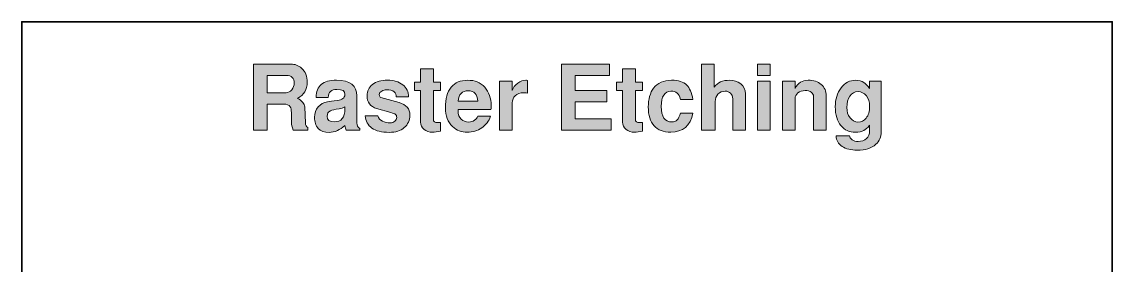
# Model space of a CAD drawing. Header units: inches. Extents: x 0.4 to 5.73, y -3.02 to -0.52.
# Drawn here: x 3.233 to 5.733, y -1.081 to -0.522 of the extents above; entities that cross this region are included whole.
import ezdxf

# ---------------------------------------------------------------- set-up
doc = ezdxf.new("R2010")
doc.units = ezdxf.units.IN
doc.header["$MEASUREMENT"] = 0
doc.layers.add('Layer 1', color=7, linetype='Continuous')

# ---------------------------------------------------------------- blocks, each defined once
blk = doc.blocks.new('block 2')
at = {"layer": 'Layer 1', "true_color": 0xed1f24}
h = blk.add_hatch(color=240, dxfattribs=at)
h.dxf.hatch_style = 2
edge = h.paths.add_edge_path()
edge.add_spline(control_points=[(3.8885, -0.7713), (3.8885, -0.7713), (3.8547, -0.7713), (3.8547, -0.7713), (3.8519, -0.7641), (3.8505, -0.7583), (3.8505, -0.7539), (3.8505, -0.7539), (3.8505, -0.7309), (3.8505, -0.7309), (3.8505, -0.7248), (3.8496, -0.7204), (3.8478, -0.7176), (3.8452, -0.7134), (3.8401, -0.7114), (3.8324, -0.7114), (3.8324, -0.7114), (3.7953, -0.7114), (3.7953, -0.7114), (3.7953, -0.7114), (3.7953, -0.7713), (3.7953, -0.7713), (3.7953, -0.7713), (3.7641, -0.7713), (3.7641, -0.7713), (3.7641, -0.7713), (3.7641, -0.6195), (3.7641, -0.6195), (3.7641, -0.6195), (3.8495, -0.6195), (3.8495, -0.6195), (3.8589, -0.6195), (3.8671, -0.6227), (3.8741, -0.6291), (3.8826, -0.6367), (3.8868, -0.6475), (3.8868, -0.6616), (3.8868, -0.6778), (3.8794, -0.69), (3.8645, -0.6982), (3.8753, -0.7041), (3.8809, -0.7106), (3.8812, -0.7178), (3.8812, -0.7178), (3.8828, -0.7549), (3.8828, -0.7549), (3.883, -0.7595), (3.8849, -0.763), (3.8885, -0.7655), (3.8885, -0.7655), (3.8885, -0.7713), (3.8885, -0.7713)], knot_values=[0, 0, 0, 0, 1, 1, 1, 2, 2, 2, 3, 3, 3, 4, 4, 4, 5, 5, 5, 6, 6, 6, 7, 7, 7, 8, 8, 8, 9, 9, 9, 10, 10, 10, 11, 11, 11, 12, 12, 12, 13, 13, 13, 14, 14, 14, 15, 15, 15, 16, 16, 16, 17, 17, 17, 17], degree=3, periodic=1)
edge = h.paths.add_edge_path()
edge.add_spline(control_points=[(3.857, -0.6634), (3.857, -0.6515), (3.851, -0.6455), (3.8391, -0.6455), (3.8391, -0.6455), (3.7953, -0.6455), (3.7953, -0.6455), (3.7953, -0.6455), (3.7953, -0.6853), (3.7953, -0.6853), (3.7953, -0.6853), (3.8385, -0.6853), (3.8385, -0.6853), (3.8432, -0.6853), (3.8475, -0.683), (3.8513, -0.6784), (3.8551, -0.6738), (3.857, -0.6689), (3.857, -0.6634)], knot_values=[0, 0, 0, 0, 1, 1, 1, 2, 2, 2, 3, 3, 3, 4, 4, 4, 5, 5, 5, 6, 6, 6, 6], degree=3, periodic=1)
h = blk.add_hatch(color=240, dxfattribs=at)
h.dxf.hatch_style = 2
h.paths.add_polyline_path([(4.5837, -0.7713), (4.4701, -0.7713), (4.4701, -0.6195), (4.5801, -0.6195), (4.5801, -0.6455), (4.5014, -0.6455), (4.5014, -0.6801), (4.5741, -0.6801), (4.5741, -0.7061), (4.5014, -0.7061), (4.5014, -0.7453), (4.5837, -0.7453)])
h = blk.add_hatch(color=240, dxfattribs=at)
h.dxf.hatch_style = 2
edge = h.paths.add_edge_path()
edge.add_spline(control_points=[(4.8918, -0.7713), (4.8918, -0.7713), (4.8626, -0.7713), (4.8626, -0.7713), (4.8626, -0.7713), (4.8626, -0.6993), (4.8626, -0.6993), (4.8626, -0.6939), (4.861, -0.6896), (4.8576, -0.6865), (4.8543, -0.6833), (4.8501, -0.6818), (4.8449, -0.6818), (4.8384, -0.6818), (4.833, -0.684), (4.8287, -0.6886), (4.8244, -0.6931), (4.8222, -0.6988), (4.8222, -0.7056), (4.8222, -0.7056), (4.8222, -0.7713), (4.8222, -0.7713), (4.8222, -0.7713), (4.791, -0.7713), (4.791, -0.7713), (4.791, -0.7713), (4.791, -0.6195), (4.791, -0.6195), (4.791, -0.6195), (4.8201, -0.6195), (4.8201, -0.6195), (4.8201, -0.6195), (4.8201, -0.6726), (4.8201, -0.6726), (4.828, -0.6619), (4.8397, -0.6566), (4.8551, -0.6566), (4.8653, -0.6566), (4.8738, -0.6593), (4.8808, -0.6647), (4.8881, -0.6705), (4.8918, -0.6782), (4.8918, -0.6876), (4.8918, -0.6876), (4.8918, -0.7713), (4.8918, -0.7713)], knot_values=[0, 0, 0, 0, 1, 1, 1, 2, 2, 2, 3, 3, 3, 4, 4, 4, 5, 5, 5, 6, 6, 6, 7, 7, 7, 8, 8, 8, 9, 9, 9, 10, 10, 10, 11, 11, 11, 12, 12, 12, 13, 13, 13, 14, 14, 14, 15, 15, 15, 15], degree=3, periodic=1)
h = blk.add_hatch(color=240, dxfattribs=at)
h.dxf.hatch_style = 2
h.paths.add_polyline_path([(4.9485, -0.6455), (4.9193, -0.6455), (4.9193, -0.6195), (4.9485, -0.6195)])
h.paths.add_polyline_path([(4.9485, -0.7713), (4.9193, -0.7713), (4.9193, -0.6584), (4.9485, -0.6584)])
h = blk.add_hatch(color=240, dxfattribs=at)
h.dxf.hatch_style = 2
edge = h.paths.add_edge_path()
edge.add_spline(control_points=[(4.1924, -0.7736), (4.1856, -0.7753), (4.1794, -0.7761), (4.1739, -0.7761), (4.1665, -0.7761), (4.1602, -0.7739), (4.1549, -0.7694), (4.1496, -0.7649), (4.147, -0.7595), (4.147, -0.7532), (4.147, -0.7532), (4.147, -0.6801), (4.147, -0.6801), (4.147, -0.6801), (4.1326, -0.6801), (4.1326, -0.6801), (4.1326, -0.6801), (4.1326, -0.6607), (4.1326, -0.6607), (4.1326, -0.6607), (4.147, -0.6607), (4.147, -0.6607), (4.147, -0.6607), (4.147, -0.6301), (4.147, -0.6301), (4.147, -0.6301), (4.1762, -0.6301), (4.1762, -0.6301), (4.1762, -0.6301), (4.1762, -0.6607), (4.1762, -0.6607), (4.1762, -0.6607), (4.1924, -0.6607), (4.1924, -0.6607), (4.1924, -0.6607), (4.1924, -0.6801), (4.1924, -0.6801), (4.1924, -0.6801), (4.1762, -0.6801), (4.1762, -0.6801), (4.1762, -0.6801), (4.1762, -0.7474), (4.1762, -0.7474), (4.1762, -0.7517), (4.1794, -0.7539), (4.186, -0.7539), (4.1875, -0.7537), (4.1896, -0.7536), (4.1924, -0.7534), (4.1924, -0.7534), (4.1924, -0.7736), (4.1924, -0.7736)], knot_values=[0, 0, 0, 0, 1, 1, 1, 2, 2, 2, 3, 3, 3, 4, 4, 4, 5, 5, 5, 6, 6, 6, 7, 7, 7, 8, 8, 8, 9, 9, 9, 10, 10, 10, 11, 11, 11, 12, 12, 12, 13, 13, 13, 14, 14, 14, 15, 15, 15, 16, 16, 16, 17, 17, 17, 17], degree=3, periodic=1)
h = blk.add_hatch(color=240, dxfattribs=at)
h.dxf.hatch_style = 2
edge = h.paths.add_edge_path()
edge.add_spline(control_points=[(4.6555, -0.7736), (4.6487, -0.7753), (4.6426, -0.7761), (4.637, -0.7761), (4.6296, -0.7761), (4.6233, -0.7739), (4.618, -0.7694), (4.6128, -0.7649), (4.6101, -0.7595), (4.6101, -0.7532), (4.6101, -0.7532), (4.6101, -0.6801), (4.6101, -0.6801), (4.6101, -0.6801), (4.5958, -0.6801), (4.5958, -0.6801), (4.5958, -0.6801), (4.5958, -0.6607), (4.5958, -0.6607), (4.5958, -0.6607), (4.6101, -0.6607), (4.6101, -0.6607), (4.6101, -0.6607), (4.6101, -0.6301), (4.6101, -0.6301), (4.6101, -0.6301), (4.6393, -0.6301), (4.6393, -0.6301), (4.6393, -0.6301), (4.6393, -0.6607), (4.6393, -0.6607), (4.6393, -0.6607), (4.6555, -0.6607), (4.6555, -0.6607), (4.6555, -0.6607), (4.6555, -0.6801), (4.6555, -0.6801), (4.6555, -0.6801), (4.6393, -0.6801), (4.6393, -0.6801), (4.6393, -0.6801), (4.6393, -0.7474), (4.6393, -0.7474), (4.6393, -0.7517), (4.6426, -0.7539), (4.6491, -0.7539), (4.6506, -0.7537), (4.6528, -0.7536), (4.6555, -0.7534), (4.6555, -0.7534), (4.6555, -0.7736), (4.6555, -0.7736)], knot_values=[0, 0, 0, 0, 1, 1, 1, 2, 2, 2, 3, 3, 3, 4, 4, 4, 5, 5, 5, 6, 6, 6, 7, 7, 7, 8, 8, 8, 9, 9, 9, 10, 10, 10, 11, 11, 11, 12, 12, 12, 13, 13, 13, 14, 14, 14, 15, 15, 15, 16, 16, 16, 17, 17, 17, 17], degree=3, periodic=1)
h = blk.add_hatch(color=240, dxfattribs=at)
h.dxf.hatch_style = 2
edge = h.paths.add_edge_path()
edge.add_spline(control_points=[(4.0072, -0.7713), (4.0072, -0.7713), (3.9762, -0.7713), (3.9762, -0.7713), (3.9748, -0.7691), (3.9737, -0.7654), (3.973, -0.7603), (3.9623, -0.771), (3.9503, -0.7763), (3.937, -0.7763), (3.9262, -0.7763), (3.9179, -0.7733), (3.9122, -0.7673), (3.9065, -0.7612), (3.9037, -0.7527), (3.9037, -0.7416), (3.9037, -0.7324), (3.9064, -0.7245), (3.9118, -0.718), (3.9172, -0.7115), (3.9245, -0.7075), (3.9337, -0.7061), (3.938, -0.7056), (3.9453, -0.7046), (3.9555, -0.7032), (3.9616, -0.7023), (3.9661, -0.7008), (3.9688, -0.6987), (3.9715, -0.6967), (3.973, -0.6935), (3.9733, -0.6891), (3.9737, -0.6814), (3.9676, -0.6776), (3.9551, -0.6776), (3.9421, -0.6776), (3.9353, -0.6837), (3.9349, -0.6959), (3.9349, -0.6959), (3.9072, -0.6959), (3.9072, -0.6959), (3.9078, -0.6826), (3.9118, -0.6727), (3.9192, -0.6662), (3.9266, -0.6598), (3.9383, -0.6566), (3.9541, -0.6566), (3.9852, -0.6566), (4.0008, -0.6686), (4.0008, -0.6926), (4.0008, -0.6926), (4.0008, -0.7549), (4.0008, -0.7549), (4.0008, -0.7598), (4.0029, -0.764), (4.0072, -0.7676), (4.0072, -0.7676), (4.0072, -0.7713), (4.0072, -0.7713)], knot_values=[0, 0, 0, 0, 1, 1, 1, 2, 2, 2, 3, 3, 3, 4, 4, 4, 5, 5, 5, 6, 6, 6, 7, 7, 7, 8, 8, 8, 9, 9, 9, 10, 10, 10, 11, 11, 11, 12, 12, 12, 13, 13, 13, 14, 14, 14, 15, 15, 15, 16, 16, 16, 17, 17, 17, 18, 18, 18, 19, 19, 19, 19], degree=3, periodic=1)
edge = h.paths.add_edge_path()
edge.add_spline(control_points=[(3.9733, -0.7222), (3.9733, -0.7222), (3.9733, -0.7178), (3.9733, -0.7178), (3.9691, -0.7202), (3.9648, -0.7216), (3.9605, -0.7222), (3.9503, -0.7234), (3.9434, -0.725), (3.94, -0.7268), (3.9351, -0.7291), (3.9326, -0.7333), (3.9326, -0.7393), (3.9326, -0.7479), (3.938, -0.7522), (3.9488, -0.7522), (3.9651, -0.7522), (3.9733, -0.7422), (3.9733, -0.7222)], knot_values=[0, 0, 0, 0, 1, 1, 1, 2, 2, 2, 3, 3, 3, 4, 4, 4, 5, 5, 5, 6, 6, 6, 6], degree=3, periodic=1)
h = blk.add_hatch(color=240, dxfattribs=at)
h.dxf.hatch_style = 2
edge = h.paths.add_edge_path()
edge.add_spline(control_points=[(4.1222, -0.737), (4.1222, -0.7486), (4.1179, -0.7581), (4.1093, -0.7654), (4.1007, -0.7727), (4.0893, -0.7763), (4.0751, -0.7763), (4.0578, -0.7763), (4.0444, -0.7731), (4.035, -0.7665), (4.0256, -0.7599), (4.0206, -0.7504), (4.0199, -0.7382), (4.0199, -0.7382), (4.0487, -0.7382), (4.0487, -0.7382), (4.0498, -0.7439), (4.0535, -0.7482), (4.0597, -0.7509), (4.0646, -0.7533), (4.0703, -0.7545), (4.077, -0.7545), (4.0813, -0.7545), (4.0849, -0.7533), (4.0877, -0.7509), (4.0906, -0.7485), (4.092, -0.7457), (4.092, -0.7423), (4.092, -0.7389), (4.091, -0.7365), (4.0891, -0.735), (4.0876, -0.7338), (4.0842, -0.7325), (4.0789, -0.731), (4.0789, -0.731), (4.046, -0.7215), (4.046, -0.7215), (4.0314, -0.7172), (4.0241, -0.7074), (4.0241, -0.6921), (4.0241, -0.6815), (4.0283, -0.6729), (4.0366, -0.6663), (4.0449, -0.6598), (4.0565, -0.6566), (4.0712, -0.6566), (4.0855, -0.6566), (4.097, -0.66), (4.1059, -0.667), (4.1147, -0.6739), (4.1192, -0.6832), (4.1193, -0.6949), (4.1193, -0.6949), (4.0912, -0.6949), (4.0912, -0.6949), (4.0916, -0.69), (4.0899, -0.6861), (4.0861, -0.6831), (4.0822, -0.6801), (4.0765, -0.6786), (4.0689, -0.6786), (4.0647, -0.6786), (4.061, -0.6796), (4.0578, -0.6816), (4.0541, -0.6836), (4.0522, -0.6863), (4.0522, -0.6897), (4.0522, -0.6934), (4.0535, -0.6957), (4.056, -0.6964), (4.056, -0.6964), (4.0976, -0.7078), (4.0976, -0.7078), (4.114, -0.7123), (4.1222, -0.722), (4.1222, -0.737)], knot_values=[0, 0, 0, 0, 1, 1, 1, 2, 2, 2, 3, 3, 3, 4, 4, 4, 5, 5, 5, 6, 6, 6, 7, 7, 7, 8, 8, 8, 9, 9, 9, 10, 10, 10, 11, 11, 11, 12, 12, 12, 13, 13, 13, 14, 14, 14, 15, 15, 15, 16, 16, 16, 17, 17, 17, 18, 18, 18, 19, 19, 19, 20, 20, 20, 21, 21, 21, 22, 22, 22, 23, 23, 23, 24, 24, 24, 25, 25, 25, 25], degree=3, periodic=1)
h = blk.add_hatch(color=240, dxfattribs=at)
h.dxf.hatch_style = 2
edge = h.paths.add_edge_path()
edge.add_spline(control_points=[(4.3087, -0.7151), (4.3087, -0.7184), (4.3085, -0.7214), (4.308, -0.7241), (4.308, -0.7241), (4.2333, -0.7241), (4.2333, -0.7241), (4.233, -0.7249), (4.2328, -0.7262), (4.2328, -0.728), (4.2328, -0.7354), (4.2351, -0.7413), (4.2397, -0.7458), (4.2442, -0.7503), (4.2501, -0.7526), (4.2574, -0.7526), (4.2622, -0.7526), (4.2667, -0.7512), (4.2708, -0.7484), (4.2745, -0.7458), (4.2769, -0.7428), (4.2778, -0.7395), (4.2778, -0.7395), (4.3074, -0.7395), (4.3074, -0.7395), (4.3035, -0.7504), (4.2967, -0.7593), (4.2869, -0.7659), (4.2771, -0.7726), (4.2662, -0.7759), (4.2541, -0.7759), (4.2406, -0.7759), (4.2293, -0.7717), (4.2201, -0.7632), (4.2092, -0.7531), (4.2037, -0.7386), (4.2037, -0.7197), (4.2037, -0.6994), (4.2081, -0.6838), (4.2169, -0.6729), (4.2257, -0.662), (4.2384, -0.6566), (4.2549, -0.6566), (4.271, -0.6566), (4.284, -0.6619), (4.2939, -0.6727), (4.3037, -0.6835), (4.3087, -0.6976), (4.3087, -0.7151)], knot_values=[0, 0, 0, 0, 1, 1, 1, 2, 2, 2, 3, 3, 3, 4, 4, 4, 5, 5, 5, 6, 6, 6, 7, 7, 7, 8, 8, 8, 9, 9, 9, 10, 10, 10, 11, 11, 11, 12, 12, 12, 13, 13, 13, 14, 14, 14, 15, 15, 15, 16, 16, 16, 16], degree=3, periodic=1)
edge = h.paths.add_edge_path()
edge.add_spline(control_points=[(4.2778, -0.7045), (4.277, -0.6888), (4.2697, -0.6809), (4.256, -0.6809), (4.2421, -0.6809), (4.2344, -0.6888), (4.2328, -0.7045), (4.2328, -0.7045), (4.2778, -0.7045), (4.2778, -0.7045)], knot_values=[0, 0, 0, 0, 1, 1, 1, 2, 2, 2, 3, 3, 3, 3], degree=3, periodic=1)
h = blk.add_hatch(color=240, dxfattribs=at)
h.dxf.hatch_style = 2
edge = h.paths.add_edge_path()
edge.add_spline(control_points=[(4.3918, -0.6861), (4.3879, -0.6857), (4.3851, -0.6855), (4.3833, -0.6855), (4.3751, -0.6855), (4.3686, -0.6877), (4.364, -0.6921), (4.3593, -0.6965), (4.357, -0.702), (4.357, -0.7086), (4.357, -0.7086), (4.357, -0.7713), (4.357, -0.7713), (4.357, -0.7713), (4.3278, -0.7713), (4.3278, -0.7713), (4.3278, -0.7713), (4.3278, -0.6584), (4.3278, -0.6584), (4.3278, -0.6584), (4.357, -0.6584), (4.357, -0.6584), (4.357, -0.6584), (4.357, -0.6803), (4.357, -0.6803), (4.3591, -0.6736), (4.3633, -0.668), (4.3695, -0.6634), (4.3758, -0.6588), (4.382, -0.6566), (4.3883, -0.6566), (4.3889, -0.6566), (4.3901, -0.6567), (4.3918, -0.657), (4.3918, -0.657), (4.3918, -0.6861), (4.3918, -0.6861)], knot_values=[0, 0, 0, 0, 1, 1, 1, 2, 2, 2, 3, 3, 3, 4, 4, 4, 5, 5, 5, 6, 6, 6, 7, 7, 7, 8, 8, 8, 9, 9, 9, 10, 10, 10, 11, 11, 11, 12, 12, 12, 12], degree=3, periodic=1)
h = blk.add_hatch(color=240, dxfattribs=at)
h.dxf.hatch_style = 2
edge = h.paths.add_edge_path()
edge.add_spline(control_points=[(4.7714, -0.732), (4.7653, -0.7613), (4.7482, -0.7759), (4.7203, -0.7759), (4.7038, -0.7759), (4.6911, -0.771), (4.6822, -0.7612), (4.6733, -0.7515), (4.6689, -0.737), (4.6689, -0.718), (4.6689, -0.7), (4.6729, -0.6856), (4.681, -0.6749), (4.6901, -0.6627), (4.7039, -0.6566), (4.7224, -0.6566), (4.738, -0.6566), (4.7495, -0.6602), (4.757, -0.6676), (4.7637, -0.6741), (4.7685, -0.6851), (4.7714, -0.7005), (4.7714, -0.7005), (4.7425, -0.7005), (4.7425, -0.7005), (4.7409, -0.6936), (4.7384, -0.6888), (4.7351, -0.686), (4.7318, -0.6832), (4.7271, -0.6818), (4.7208, -0.6818), (4.706, -0.6818), (4.6987, -0.6935), (4.6987, -0.7171), (4.6987, -0.7406), (4.7069, -0.7524), (4.7233, -0.7524), (4.7283, -0.7524), (4.7323, -0.7509), (4.7351, -0.7478), (4.738, -0.7448), (4.7405, -0.7395), (4.7427, -0.732), (4.7427, -0.732), (4.7714, -0.732), (4.7714, -0.732)], knot_values=[0, 0, 0, 0, 1, 1, 1, 2, 2, 2, 3, 3, 3, 4, 4, 4, 5, 5, 5, 6, 6, 6, 7, 7, 7, 8, 8, 8, 9, 9, 9, 10, 10, 10, 11, 11, 11, 12, 12, 12, 13, 13, 13, 14, 14, 14, 15, 15, 15, 15], degree=3, periodic=1)
h = blk.add_hatch(color=240, dxfattribs=at)
h.dxf.hatch_style = 2
edge = h.paths.add_edge_path()
edge.add_spline(control_points=[(5.077, -0.7713), (5.077, -0.7713), (5.0478, -0.7713), (5.0478, -0.7713), (5.0478, -0.7713), (5.0478, -0.6938), (5.0478, -0.6938), (5.0478, -0.6897), (5.0461, -0.6864), (5.0426, -0.684), (5.0392, -0.6815), (5.0344, -0.6803), (5.0285, -0.6803), (5.0219, -0.6803), (5.0165, -0.682), (5.0121, -0.6855), (5.0077, -0.689), (5.0055, -0.6934), (5.0055, -0.6986), (5.0055, -0.6986), (5.0055, -0.7713), (5.0055, -0.7713), (5.0055, -0.7713), (4.9764, -0.7713), (4.9764, -0.7713), (4.9764, -0.7713), (4.9764, -0.6584), (4.9764, -0.6584), (4.9764, -0.6584), (5.0055, -0.6584), (5.0055, -0.6584), (5.0055, -0.6584), (5.0055, -0.6753), (5.0055, -0.6753), (5.0121, -0.6628), (5.0219, -0.6566), (5.0351, -0.6566), (5.0478, -0.6566), (5.0579, -0.6598), (5.0655, -0.6663), (5.0732, -0.6729), (5.077, -0.6815), (5.077, -0.6922), (5.077, -0.6922), (5.077, -0.7713), (5.077, -0.7713)], knot_values=[0, 0, 0, 0, 1, 1, 1, 2, 2, 2, 3, 3, 3, 4, 4, 4, 5, 5, 5, 6, 6, 6, 7, 7, 7, 8, 8, 8, 9, 9, 9, 10, 10, 10, 11, 11, 11, 12, 12, 12, 13, 13, 13, 14, 14, 14, 15, 15, 15, 15], degree=3, periodic=1)
h = blk.add_hatch(color=240, dxfattribs=at)
h.dxf.hatch_style = 2
edge = h.paths.add_edge_path()
edge.add_spline(control_points=[(5.2032, -0.7755), (5.2032, -0.7868), (5.199, -0.7962), (5.1905, -0.8038), (5.1807, -0.8127), (5.1666, -0.8172), (5.1482, -0.8172), (5.1334, -0.8172), (5.1217, -0.8143), (5.1131, -0.8085), (5.1046, -0.8028), (5.1, -0.7948), (5.0993, -0.7845), (5.0993, -0.7845), (5.1299, -0.7845), (5.1299, -0.7845), (5.1306, -0.7878), (5.1328, -0.7908), (5.1366, -0.7933), (5.1403, -0.7959), (5.1448, -0.7972), (5.15, -0.7972), (5.1578, -0.7972), (5.1641, -0.795), (5.169, -0.7906), (5.1739, -0.7862), (5.1764, -0.7804), (5.1764, -0.7732), (5.1764, -0.7657), (5.1763, -0.7613), (5.1762, -0.7601), (5.1715, -0.7658), (5.1671, -0.7698), (5.163, -0.772), (5.1579, -0.7748), (5.1516, -0.7761), (5.1439, -0.7761), (5.1299, -0.7761), (5.1188, -0.7711), (5.1106, -0.7609), (5.1019, -0.7504), (5.0976, -0.7359), (5.0976, -0.7174), (5.0976, -0.7002), (5.1021, -0.6857), (5.111, -0.6741), (5.12, -0.6624), (5.131, -0.6566), (5.1441, -0.6566), (5.1515, -0.6566), (5.1579, -0.6583), (5.1632, -0.6618), (5.1671, -0.6644), (5.1715, -0.6689), (5.1764, -0.6753), (5.1764, -0.6753), (5.1764, -0.6584), (5.1764, -0.6584), (5.1764, -0.6584), (5.2032, -0.6584), (5.2032, -0.6584), (5.2032, -0.6584), (5.2032, -0.7755), (5.2032, -0.7755)], knot_values=[0, 0, 0, 0, 1, 1, 1, 2, 2, 2, 3, 3, 3, 4, 4, 4, 5, 5, 5, 6, 6, 6, 7, 7, 7, 8, 8, 8, 9, 9, 9, 10, 10, 10, 11, 11, 11, 12, 12, 12, 13, 13, 13, 14, 14, 14, 15, 15, 15, 16, 16, 16, 17, 17, 17, 18, 18, 18, 19, 19, 19, 20, 20, 20, 21, 21, 21, 21], degree=3, periodic=1)
edge = h.paths.add_edge_path()
edge.add_spline(control_points=[(5.1764, -0.7166), (5.1764, -0.7068), (5.1739, -0.6988), (5.1689, -0.6924), (5.1639, -0.686), (5.1575, -0.6828), (5.1499, -0.6828), (5.1421, -0.6828), (5.1359, -0.6862), (5.1312, -0.6929), (5.1264, -0.6997), (5.1241, -0.7083), (5.1241, -0.7189), (5.1241, -0.7284), (5.1265, -0.7365), (5.1315, -0.7429), (5.1364, -0.7494), (5.1424, -0.7526), (5.1495, -0.7526), (5.1573, -0.7526), (5.1636, -0.7496), (5.1685, -0.7436), (5.1737, -0.7371), (5.1764, -0.7281), (5.1764, -0.7166)], knot_values=[0, 0, 0, 0, 1, 1, 1, 2, 2, 2, 3, 3, 3, 4, 4, 4, 5, 5, 5, 6, 6, 6, 7, 7, 7, 8, 8, 8, 8], degree=3, periodic=1)
at = {"layer": 'Layer 1', "lineweight": 0}
for points in [[(4.5837, -0.7713), (4.4701, -0.7713), (4.4701, -0.6195), (4.5801, -0.6195), (4.5801, -0.6455), (4.5014, -0.6455), (4.5014, -0.6801), (4.5741, -0.6801), (4.5741, -0.7061), (4.5014, -0.7061), (4.5014, -0.7453), (4.5837, -0.7453), (4.5837, -0.7713)], [(4.9485, -0.6455), (4.9193, -0.6455), (4.9193, -0.6195), (4.9485, -0.6195), (4.9485, -0.6455)], [(4.9485, -0.7713), (4.9193, -0.7713), (4.9193, -0.6584), (4.9485, -0.6584), (4.9485, -0.7713)]]:
    blk.add_lwpolyline(points, dxfattribs=at)
for points, knots in [([(3.8885, -0.7713), (3.8885, -0.7713), (3.8547, -0.7713), (3.8547, -0.7713), (3.8519, -0.7641), (3.8505, -0.7583), (3.8505, -0.7539), (3.8505, -0.7539), (3.8505, -0.7309), (3.8505, -0.7309), (3.8505, -0.7248), (3.8496, -0.7204), (3.8478, -0.7176), (3.8452, -0.7134), (3.8401, -0.7114), (3.8324, -0.7114), (3.8324, -0.7114), (3.7953, -0.7114), (3.7953, -0.7114), (3.7953, -0.7114), (3.7953, -0.7713), (3.7953, -0.7713), (3.7953, -0.7713), (3.7641, -0.7713), (3.7641, -0.7713), (3.7641, -0.7713), (3.7641, -0.6195), (3.7641, -0.6195), (3.7641, -0.6195), (3.8495, -0.6195), (3.8495, -0.6195), (3.8589, -0.6195), (3.8671, -0.6227), (3.8741, -0.6291), (3.8826, -0.6367), (3.8868, -0.6475), (3.8868, -0.6616), (3.8868, -0.6778), (3.8794, -0.69), (3.8645, -0.6982), (3.8753, -0.7041), (3.8809, -0.7106), (3.8812, -0.7178), (3.8812, -0.7178), (3.8828, -0.7549), (3.8828, -0.7549), (3.883, -0.7595), (3.8849, -0.763), (3.8885, -0.7655), (3.8885, -0.7655), (3.8885, -0.7713), (3.8885, -0.7713)], [0, 0, 0, 0, 1, 1, 1, 2, 2, 2, 3, 3, 3, 4, 4, 4, 5, 5, 5, 6, 6, 6, 7, 7, 7, 8, 8, 8, 9, 9, 9, 10, 10, 10, 11, 11, 11, 12, 12, 12, 13, 13, 13, 14, 14, 14, 15, 15, 15, 16, 16, 16, 17, 17, 17, 17]), ([(4.8918, -0.7713), (4.8918, -0.7713), (4.8626, -0.7713), (4.8626, -0.7713), (4.8626, -0.7713), (4.8626, -0.6993), (4.8626, -0.6993), (4.8626, -0.6939), (4.861, -0.6896), (4.8576, -0.6865), (4.8543, -0.6833), (4.8501, -0.6818), (4.8449, -0.6818), (4.8384, -0.6818), (4.833, -0.684), (4.8287, -0.6886), (4.8244, -0.6931), (4.8222, -0.6988), (4.8222, -0.7056), (4.8222, -0.7056), (4.8222, -0.7713), (4.8222, -0.7713), (4.8222, -0.7713), (4.791, -0.7713), (4.791, -0.7713), (4.791, -0.7713), (4.791, -0.6195), (4.791, -0.6195), (4.791, -0.6195), (4.8201, -0.6195), (4.8201, -0.6195), (4.8201, -0.6195), (4.8201, -0.6726), (4.8201, -0.6726), (4.828, -0.6619), (4.8397, -0.6566), (4.8551, -0.6566), (4.8653, -0.6566), (4.8738, -0.6593), (4.8808, -0.6647), (4.8881, -0.6705), (4.8918, -0.6782), (4.8918, -0.6876), (4.8918, -0.6876), (4.8918, -0.7713), (4.8918, -0.7713)], [0, 0, 0, 0, 1, 1, 1, 2, 2, 2, 3, 3, 3, 4, 4, 4, 5, 5, 5, 6, 6, 6, 7, 7, 7, 8, 8, 8, 9, 9, 9, 10, 10, 10, 11, 11, 11, 12, 12, 12, 13, 13, 13, 14, 14, 14, 15, 15, 15, 15]), ([(3.857, -0.6634), (3.857, -0.6515), (3.851, -0.6455), (3.8391, -0.6455), (3.8391, -0.6455), (3.7953, -0.6455), (3.7953, -0.6455), (3.7953, -0.6455), (3.7953, -0.6853), (3.7953, -0.6853), (3.7953, -0.6853), (3.8385, -0.6853), (3.8385, -0.6853), (3.8432, -0.6853), (3.8475, -0.683), (3.8513, -0.6784), (3.8551, -0.6738), (3.857, -0.6689), (3.857, -0.6634)], [0, 0, 0, 0, 1, 1, 1, 2, 2, 2, 3, 3, 3, 4, 4, 4, 5, 5, 5, 6, 6, 6, 6]), ([(4.1924, -0.7736), (4.1856, -0.7753), (4.1794, -0.7761), (4.1739, -0.7761), (4.1665, -0.7761), (4.1602, -0.7739), (4.1549, -0.7694), (4.1496, -0.7649), (4.147, -0.7595), (4.147, -0.7532), (4.147, -0.7532), (4.147, -0.6801), (4.147, -0.6801), (4.147, -0.6801), (4.1326, -0.6801), (4.1326, -0.6801), (4.1326, -0.6801), (4.1326, -0.6607), (4.1326, -0.6607), (4.1326, -0.6607), (4.147, -0.6607), (4.147, -0.6607), (4.147, -0.6607), (4.147, -0.6301), (4.147, -0.6301), (4.147, -0.6301), (4.1762, -0.6301), (4.1762, -0.6301), (4.1762, -0.6301), (4.1762, -0.6607), (4.1762, -0.6607), (4.1762, -0.6607), (4.1924, -0.6607), (4.1924, -0.6607), (4.1924, -0.6607), (4.1924, -0.6801), (4.1924, -0.6801), (4.1924, -0.6801), (4.1762, -0.6801), (4.1762, -0.6801), (4.1762, -0.6801), (4.1762, -0.7474), (4.1762, -0.7474), (4.1762, -0.7517), (4.1794, -0.7539), (4.186, -0.7539), (4.1875, -0.7537), (4.1896, -0.7536), (4.1924, -0.7534), (4.1924, -0.7534), (4.1924, -0.7736), (4.1924, -0.7736)], [0, 0, 0, 0, 1, 1, 1, 2, 2, 2, 3, 3, 3, 4, 4, 4, 5, 5, 5, 6, 6, 6, 7, 7, 7, 8, 8, 8, 9, 9, 9, 10, 10, 10, 11, 11, 11, 12, 12, 12, 13, 13, 13, 14, 14, 14, 15, 15, 15, 16, 16, 16, 17, 17, 17, 17]), ([(4.6555, -0.7736), (4.6487, -0.7753), (4.6426, -0.7761), (4.637, -0.7761), (4.6296, -0.7761), (4.6233, -0.7739), (4.618, -0.7694), (4.6128, -0.7649), (4.6101, -0.7595), (4.6101, -0.7532), (4.6101, -0.7532), (4.6101, -0.6801), (4.6101, -0.6801), (4.6101, -0.6801), (4.5958, -0.6801), (4.5958, -0.6801), (4.5958, -0.6801), (4.5958, -0.6607), (4.5958, -0.6607), (4.5958, -0.6607), (4.6101, -0.6607), (4.6101, -0.6607), (4.6101, -0.6607), (4.6101, -0.6301), (4.6101, -0.6301), (4.6101, -0.6301), (4.6393, -0.6301), (4.6393, -0.6301), (4.6393, -0.6301), (4.6393, -0.6607), (4.6393, -0.6607), (4.6393, -0.6607), (4.6555, -0.6607), (4.6555, -0.6607), (4.6555, -0.6607), (4.6555, -0.6801), (4.6555, -0.6801), (4.6555, -0.6801), (4.6393, -0.6801), (4.6393, -0.6801), (4.6393, -0.6801), (4.6393, -0.7474), (4.6393, -0.7474), (4.6393, -0.7517), (4.6426, -0.7539), (4.6491, -0.7539), (4.6506, -0.7537), (4.6528, -0.7536), (4.6555, -0.7534), (4.6555, -0.7534), (4.6555, -0.7736), (4.6555, -0.7736)], [0, 0, 0, 0, 1, 1, 1, 2, 2, 2, 3, 3, 3, 4, 4, 4, 5, 5, 5, 6, 6, 6, 7, 7, 7, 8, 8, 8, 9, 9, 9, 10, 10, 10, 11, 11, 11, 12, 12, 12, 13, 13, 13, 14, 14, 14, 15, 15, 15, 16, 16, 16, 17, 17, 17, 17]), ([(4.0072, -0.7713), (4.0072, -0.7713), (3.9762, -0.7713), (3.9762, -0.7713), (3.9748, -0.7691), (3.9737, -0.7654), (3.973, -0.7603), (3.9623, -0.771), (3.9503, -0.7763), (3.937, -0.7763), (3.9262, -0.7763), (3.9179, -0.7733), (3.9122, -0.7673), (3.9065, -0.7612), (3.9037, -0.7527), (3.9037, -0.7416), (3.9037, -0.7324), (3.9064, -0.7245), (3.9118, -0.718), (3.9172, -0.7115), (3.9245, -0.7075), (3.9337, -0.7061), (3.938, -0.7056), (3.9453, -0.7046), (3.9555, -0.7032), (3.9616, -0.7023), (3.9661, -0.7008), (3.9688, -0.6987), (3.9715, -0.6967), (3.973, -0.6935), (3.9733, -0.6891), (3.9737, -0.6814), (3.9676, -0.6776), (3.9551, -0.6776), (3.9421, -0.6776), (3.9353, -0.6837), (3.9349, -0.6959), (3.9349, -0.6959), (3.9072, -0.6959), (3.9072, -0.6959), (3.9078, -0.6826), (3.9118, -0.6727), (3.9192, -0.6662), (3.9266, -0.6598), (3.9383, -0.6566), (3.9541, -0.6566), (3.9852, -0.6566), (4.0008, -0.6686), (4.0008, -0.6926), (4.0008, -0.6926), (4.0008, -0.7549), (4.0008, -0.7549), (4.0008, -0.7598), (4.0029, -0.764), (4.0072, -0.7676), (4.0072, -0.7676), (4.0072, -0.7713), (4.0072, -0.7713)], [0, 0, 0, 0, 1, 1, 1, 2, 2, 2, 3, 3, 3, 4, 4, 4, 5, 5, 5, 6, 6, 6, 7, 7, 7, 8, 8, 8, 9, 9, 9, 10, 10, 10, 11, 11, 11, 12, 12, 12, 13, 13, 13, 14, 14, 14, 15, 15, 15, 16, 16, 16, 17, 17, 17, 18, 18, 18, 19, 19, 19, 19]), ([(4.1222, -0.737), (4.1222, -0.7486), (4.1179, -0.7581), (4.1093, -0.7654), (4.1007, -0.7727), (4.0893, -0.7763), (4.0751, -0.7763), (4.0578, -0.7763), (4.0444, -0.7731), (4.035, -0.7665), (4.0256, -0.7599), (4.0206, -0.7504), (4.0199, -0.7382), (4.0199, -0.7382), (4.0487, -0.7382), (4.0487, -0.7382), (4.0498, -0.7439), (4.0535, -0.7482), (4.0597, -0.7509), (4.0646, -0.7533), (4.0703, -0.7545), (4.077, -0.7545), (4.0813, -0.7545), (4.0849, -0.7533), (4.0877, -0.7509), (4.0906, -0.7485), (4.092, -0.7457), (4.092, -0.7423), (4.092, -0.7389), (4.091, -0.7365), (4.0891, -0.735), (4.0876, -0.7338), (4.0842, -0.7325), (4.0789, -0.731), (4.0789, -0.731), (4.046, -0.7215), (4.046, -0.7215), (4.0314, -0.7172), (4.0241, -0.7074), (4.0241, -0.6921), (4.0241, -0.6815), (4.0283, -0.6729), (4.0366, -0.6663), (4.0449, -0.6598), (4.0565, -0.6566), (4.0712, -0.6566), (4.0855, -0.6566), (4.097, -0.66), (4.1059, -0.667), (4.1147, -0.6739), (4.1192, -0.6832), (4.1193, -0.6949), (4.1193, -0.6949), (4.0912, -0.6949), (4.0912, -0.6949), (4.0916, -0.69), (4.0899, -0.6861), (4.0861, -0.6831), (4.0822, -0.6801), (4.0765, -0.6786), (4.0689, -0.6786), (4.0647, -0.6786), (4.061, -0.6796), (4.0578, -0.6816), (4.0541, -0.6836), (4.0522, -0.6863), (4.0522, -0.6897), (4.0522, -0.6934), (4.0535, -0.6957), (4.056, -0.6964), (4.056, -0.6964), (4.0976, -0.7078), (4.0976, -0.7078), (4.114, -0.7123), (4.1222, -0.722), (4.1222, -0.737)], [0, 0, 0, 0, 1, 1, 1, 2, 2, 2, 3, 3, 3, 4, 4, 4, 5, 5, 5, 6, 6, 6, 7, 7, 7, 8, 8, 8, 9, 9, 9, 10, 10, 10, 11, 11, 11, 12, 12, 12, 13, 13, 13, 14, 14, 14, 15, 15, 15, 16, 16, 16, 17, 17, 17, 18, 18, 18, 19, 19, 19, 20, 20, 20, 21, 21, 21, 22, 22, 22, 23, 23, 23, 24, 24, 24, 25, 25, 25, 25]), ([(4.3087, -0.7151), (4.3087, -0.7184), (4.3085, -0.7214), (4.308, -0.7241), (4.308, -0.7241), (4.2333, -0.7241), (4.2333, -0.7241), (4.233, -0.7249), (4.2328, -0.7262), (4.2328, -0.728), (4.2328, -0.7354), (4.2351, -0.7413), (4.2397, -0.7458), (4.2442, -0.7503), (4.2501, -0.7526), (4.2574, -0.7526), (4.2622, -0.7526), (4.2667, -0.7512), (4.2708, -0.7484), (4.2745, -0.7458), (4.2769, -0.7428), (4.2778, -0.7395), (4.2778, -0.7395), (4.3074, -0.7395), (4.3074, -0.7395), (4.3035, -0.7504), (4.2967, -0.7593), (4.2869, -0.7659), (4.2771, -0.7726), (4.2662, -0.7759), (4.2541, -0.7759), (4.2406, -0.7759), (4.2293, -0.7717), (4.2201, -0.7632), (4.2092, -0.7531), (4.2037, -0.7386), (4.2037, -0.7197), (4.2037, -0.6994), (4.2081, -0.6838), (4.2169, -0.6729), (4.2257, -0.662), (4.2384, -0.6566), (4.2549, -0.6566), (4.271, -0.6566), (4.284, -0.6619), (4.2939, -0.6727), (4.3037, -0.6835), (4.3087, -0.6976), (4.3087, -0.7151)], [0, 0, 0, 0, 1, 1, 1, 2, 2, 2, 3, 3, 3, 4, 4, 4, 5, 5, 5, 6, 6, 6, 7, 7, 7, 8, 8, 8, 9, 9, 9, 10, 10, 10, 11, 11, 11, 12, 12, 12, 13, 13, 13, 14, 14, 14, 15, 15, 15, 16, 16, 16, 16]), ([(4.3918, -0.6861), (4.3879, -0.6857), (4.3851, -0.6855), (4.3833, -0.6855), (4.3751, -0.6855), (4.3686, -0.6877), (4.364, -0.6921), (4.3593, -0.6965), (4.357, -0.702), (4.357, -0.7086), (4.357, -0.7086), (4.357, -0.7713), (4.357, -0.7713), (4.357, -0.7713), (4.3278, -0.7713), (4.3278, -0.7713), (4.3278, -0.7713), (4.3278, -0.6584), (4.3278, -0.6584), (4.3278, -0.6584), (4.357, -0.6584), (4.357, -0.6584), (4.357, -0.6584), (4.357, -0.6803), (4.357, -0.6803), (4.3591, -0.6736), (4.3633, -0.668), (4.3695, -0.6634), (4.3758, -0.6588), (4.382, -0.6566), (4.3883, -0.6566), (4.3889, -0.6566), (4.3901, -0.6567), (4.3918, -0.657), (4.3918, -0.657), (4.3918, -0.6861), (4.3918, -0.6861)], [0, 0, 0, 0, 1, 1, 1, 2, 2, 2, 3, 3, 3, 4, 4, 4, 5, 5, 5, 6, 6, 6, 7, 7, 7, 8, 8, 8, 9, 9, 9, 10, 10, 10, 11, 11, 11, 12, 12, 12, 12]), ([(4.7714, -0.732), (4.7653, -0.7613), (4.7482, -0.7759), (4.7203, -0.7759), (4.7038, -0.7759), (4.6911, -0.771), (4.6822, -0.7612), (4.6733, -0.7515), (4.6689, -0.737), (4.6689, -0.718), (4.6689, -0.7), (4.6729, -0.6856), (4.681, -0.6749), (4.6901, -0.6627), (4.7039, -0.6566), (4.7224, -0.6566), (4.738, -0.6566), (4.7495, -0.6602), (4.757, -0.6676), (4.7637, -0.6741), (4.7685, -0.6851), (4.7714, -0.7005), (4.7714, -0.7005), (4.7425, -0.7005), (4.7425, -0.7005), (4.7409, -0.6936), (4.7384, -0.6888), (4.7351, -0.686), (4.7318, -0.6832), (4.7271, -0.6818), (4.7208, -0.6818), (4.706, -0.6818), (4.6987, -0.6935), (4.6987, -0.7171), (4.6987, -0.7406), (4.7069, -0.7524), (4.7233, -0.7524), (4.7283, -0.7524), (4.7323, -0.7509), (4.7351, -0.7478), (4.738, -0.7448), (4.7405, -0.7395), (4.7427, -0.732), (4.7427, -0.732), (4.7714, -0.732), (4.7714, -0.732)], [0, 0, 0, 0, 1, 1, 1, 2, 2, 2, 3, 3, 3, 4, 4, 4, 5, 5, 5, 6, 6, 6, 7, 7, 7, 8, 8, 8, 9, 9, 9, 10, 10, 10, 11, 11, 11, 12, 12, 12, 13, 13, 13, 14, 14, 14, 15, 15, 15, 15]), ([(5.077, -0.7713), (5.077, -0.7713), (5.0478, -0.7713), (5.0478, -0.7713), (5.0478, -0.7713), (5.0478, -0.6938), (5.0478, -0.6938), (5.0478, -0.6897), (5.0461, -0.6864), (5.0426, -0.684), (5.0392, -0.6815), (5.0344, -0.6803), (5.0285, -0.6803), (5.0219, -0.6803), (5.0165, -0.682), (5.0121, -0.6855), (5.0077, -0.689), (5.0055, -0.6934), (5.0055, -0.6986), (5.0055, -0.6986), (5.0055, -0.7713), (5.0055, -0.7713), (5.0055, -0.7713), (4.9764, -0.7713), (4.9764, -0.7713), (4.9764, -0.7713), (4.9764, -0.6584), (4.9764, -0.6584), (4.9764, -0.6584), (5.0055, -0.6584), (5.0055, -0.6584), (5.0055, -0.6584), (5.0055, -0.6753), (5.0055, -0.6753), (5.0121, -0.6628), (5.0219, -0.6566), (5.0351, -0.6566), (5.0478, -0.6566), (5.0579, -0.6598), (5.0655, -0.6663), (5.0732, -0.6729), (5.077, -0.6815), (5.077, -0.6922), (5.077, -0.6922), (5.077, -0.7713), (5.077, -0.7713)], [0, 0, 0, 0, 1, 1, 1, 2, 2, 2, 3, 3, 3, 4, 4, 4, 5, 5, 5, 6, 6, 6, 7, 7, 7, 8, 8, 8, 9, 9, 9, 10, 10, 10, 11, 11, 11, 12, 12, 12, 13, 13, 13, 14, 14, 14, 15, 15, 15, 15]), ([(5.2032, -0.7755), (5.2032, -0.7868), (5.199, -0.7962), (5.1905, -0.8038), (5.1807, -0.8127), (5.1666, -0.8172), (5.1482, -0.8172), (5.1334, -0.8172), (5.1217, -0.8143), (5.1131, -0.8085), (5.1046, -0.8028), (5.1, -0.7948), (5.0993, -0.7845), (5.0993, -0.7845), (5.1299, -0.7845), (5.1299, -0.7845), (5.1306, -0.7878), (5.1328, -0.7908), (5.1366, -0.7933), (5.1403, -0.7959), (5.1448, -0.7972), (5.15, -0.7972), (5.1578, -0.7972), (5.1641, -0.795), (5.169, -0.7906), (5.1739, -0.7862), (5.1764, -0.7804), (5.1764, -0.7732), (5.1764, -0.7657), (5.1763, -0.7613), (5.1762, -0.7601), (5.1715, -0.7658), (5.1671, -0.7698), (5.163, -0.772), (5.1579, -0.7748), (5.1516, -0.7761), (5.1439, -0.7761), (5.1299, -0.7761), (5.1188, -0.7711), (5.1106, -0.7609), (5.1019, -0.7504), (5.0976, -0.7359), (5.0976, -0.7174), (5.0976, -0.7002), (5.1021, -0.6857), (5.111, -0.6741), (5.12, -0.6624), (5.131, -0.6566), (5.1441, -0.6566), (5.1515, -0.6566), (5.1579, -0.6583), (5.1632, -0.6618), (5.1671, -0.6644), (5.1715, -0.6689), (5.1764, -0.6753), (5.1764, -0.6753), (5.1764, -0.6584), (5.1764, -0.6584), (5.1764, -0.6584), (5.2032, -0.6584), (5.2032, -0.6584), (5.2032, -0.6584), (5.2032, -0.7755), (5.2032, -0.7755)], [0, 0, 0, 0, 1, 1, 1, 2, 2, 2, 3, 3, 3, 4, 4, 4, 5, 5, 5, 6, 6, 6, 7, 7, 7, 8, 8, 8, 9, 9, 9, 10, 10, 10, 11, 11, 11, 12, 12, 12, 13, 13, 13, 14, 14, 14, 15, 15, 15, 16, 16, 16, 17, 17, 17, 18, 18, 18, 19, 19, 19, 20, 20, 20, 21, 21, 21, 21]), ([(4.2778, -0.7045), (4.277, -0.6888), (4.2697, -0.6809), (4.256, -0.6809), (4.2421, -0.6809), (4.2344, -0.6888), (4.2328, -0.7045), (4.2328, -0.7045), (4.2778, -0.7045), (4.2778, -0.7045)], [0, 0, 0, 0, 1, 1, 1, 2, 2, 2, 3, 3, 3, 3]), ([(5.1764, -0.7166), (5.1764, -0.7068), (5.1739, -0.6988), (5.1689, -0.6924), (5.1639, -0.686), (5.1575, -0.6828), (5.1499, -0.6828), (5.1421, -0.6828), (5.1359, -0.6862), (5.1312, -0.6929), (5.1264, -0.6997), (5.1241, -0.7083), (5.1241, -0.7189), (5.1241, -0.7284), (5.1265, -0.7365), (5.1315, -0.7429), (5.1364, -0.7494), (5.1424, -0.7526), (5.1495, -0.7526), (5.1573, -0.7526), (5.1636, -0.7496), (5.1685, -0.7436), (5.1737, -0.7371), (5.1764, -0.7281), (5.1764, -0.7166)], [0, 0, 0, 0, 1, 1, 1, 2, 2, 2, 3, 3, 3, 4, 4, 4, 5, 5, 5, 6, 6, 6, 7, 7, 7, 8, 8, 8, 8]), ([(3.9733, -0.7222), (3.9733, -0.7222), (3.9733, -0.7178), (3.9733, -0.7178), (3.9691, -0.7202), (3.9648, -0.7216), (3.9605, -0.7222), (3.9503, -0.7234), (3.9434, -0.725), (3.94, -0.7268), (3.9351, -0.7291), (3.9326, -0.7333), (3.9326, -0.7393), (3.9326, -0.7479), (3.938, -0.7522), (3.9488, -0.7522), (3.9651, -0.7522), (3.9733, -0.7422), (3.9733, -0.7222)], [0, 0, 0, 0, 1, 1, 1, 2, 2, 2, 3, 3, 3, 4, 4, 4, 5, 5, 5, 6, 6, 6, 6])]:
    blk.add_open_spline(points, degree=3, knots=knots, dxfattribs=at)

msp = doc.modelspace()

# ---------------------------------------------------------------- linework, layer by layer
at = {"layer": 'Layer 1', "color": 7, "lineweight": 35, "true_color": 0xffffff}
msp.add_lwpolyline([(5.7325, -3.0223), (3.2325, -3.0223), (3.2325, -0.5223), (5.7325, -0.5223), (5.7325, -3.0223)], dxfattribs=at)

# ---------------------------------------------------------------- block references
at = {"layer": 'Layer 1'}
msp.add_blockref('block 2', (0, 0), dxfattribs=at)

doc.saveas('drawing.dxf')
